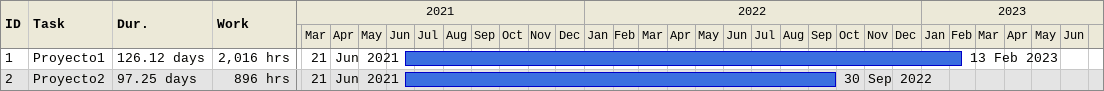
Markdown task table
| ID | Task | Duration | Start | Finish | Work (h) |
|---|---|---|---|---|---|
| 1 | Proyecto1 | 126.12d | 2021-06-21 | 2023-02-13 | 2016 |
| 2 | Proyecto2 | 97.25d | 2021-06-21 | 2022-09-30 | 896 |
